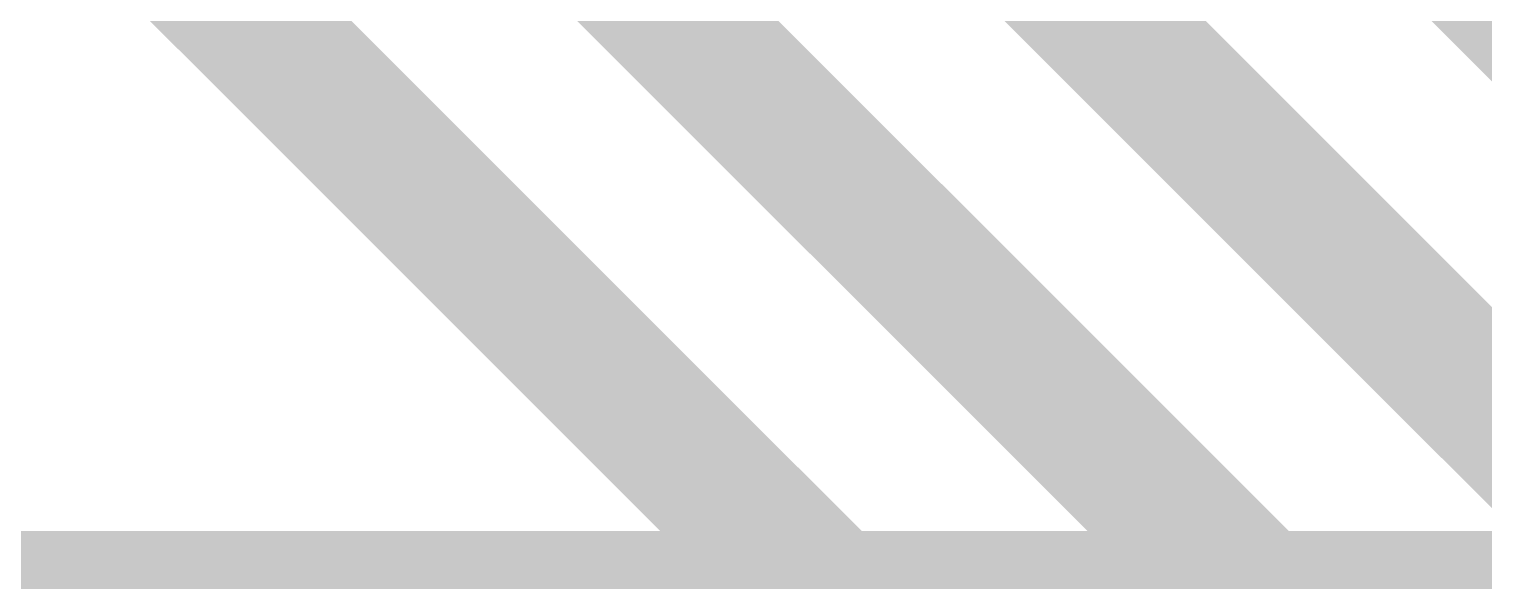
# Model space of a CAD drawing. Extents: x -5.1 to 50.9, y -12.7 to 61.1.
# Drawn here: x 16.602 to 19.197, y 35.598 to 36.583 of the extents above; entities that cross this region are included whole.
import ezdxf

# ---------------------------------------------------------------- set-up
doc = ezdxf.new("R2010")
doc.units = 0
doc.layers.add('1', color=12, linetype='CONTINUOUS')
doc.layers.add('16', color=132, linetype='CONTINUOUS')

msp = doc.modelspace()

# ---------------------------------------------------------------- linework, layer by layer
at = {"layer": '1', "const_width": 0.254}
msp.add_lwpolyline([(7.588, 35.56), (29.21, 35.56)], dxfattribs=at)
at = {"layer": '16', "const_width": 0.254}
for points in [[(23.368, 32.512), (16.256, 39.624)], [(23.114, 32.004), (15.748, 39.37)], [(22.86, 31.496), (15.24, 39.116)], [(22.733, 30.861), (14.732, 38.862)], [(14.224, 37.86), (22.86, 29.224)]]:
    msp.add_lwpolyline(points, dxfattribs=at)

doc.saveas('drawing.dxf')
